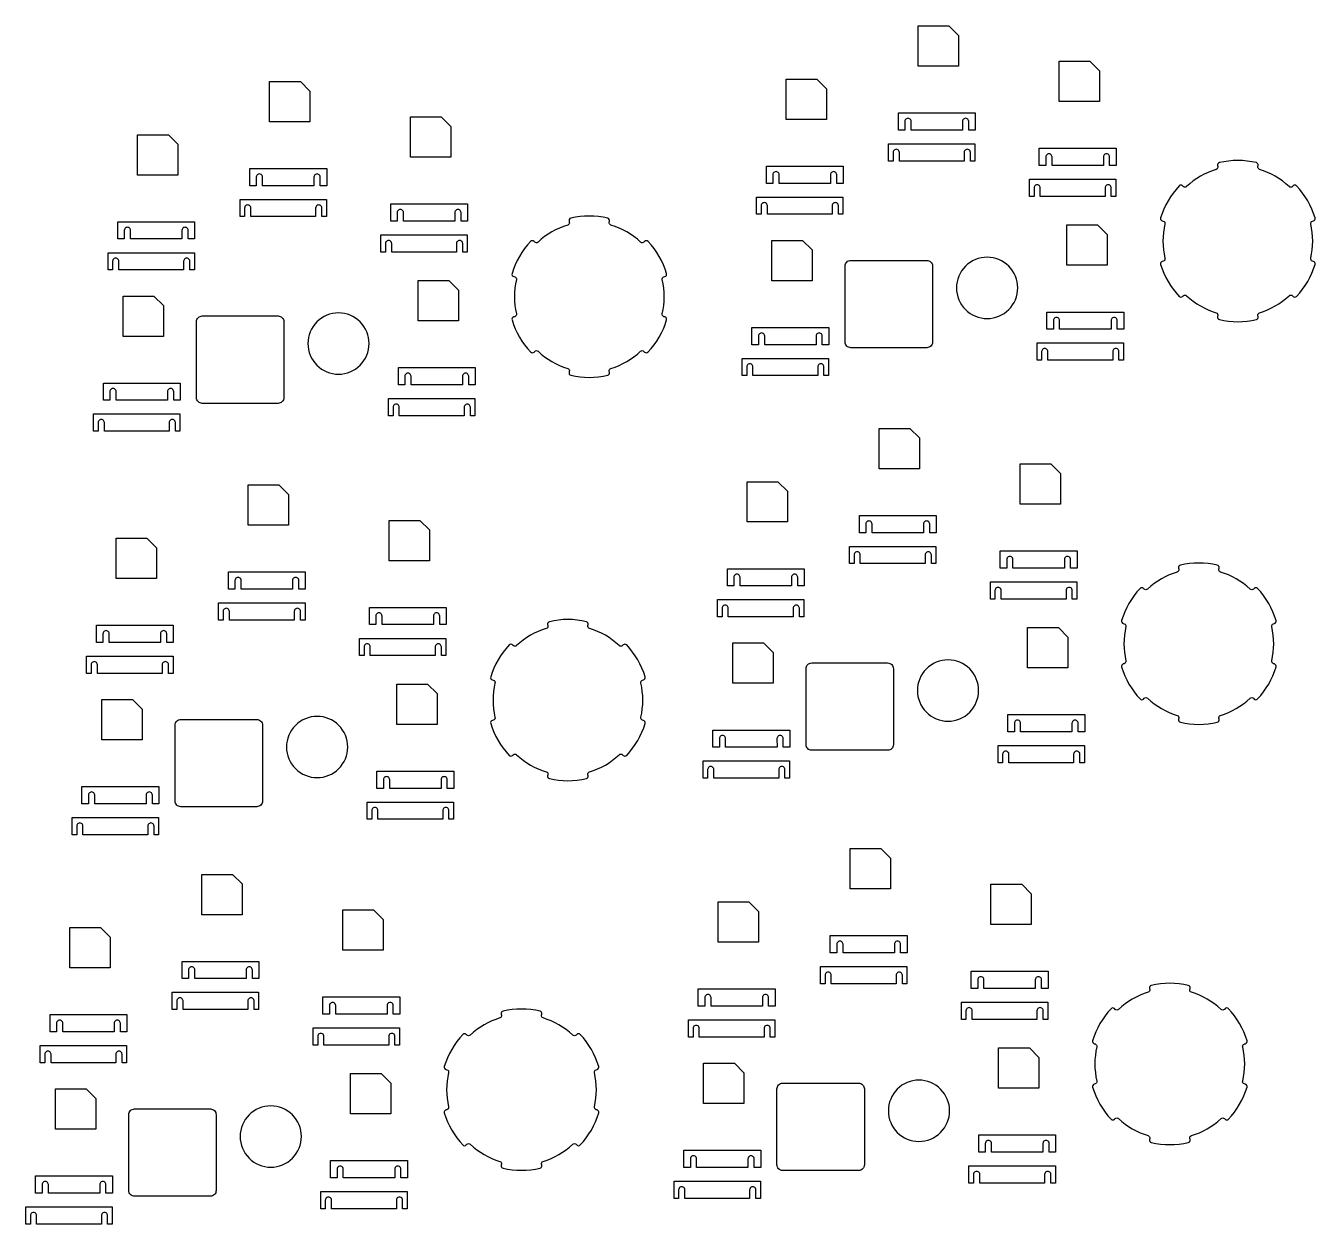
# Model space of a CAD drawing. Header units: metres. Extents: x 0 to 2774, y 0 to 1320.
# Drawn here: x 1431 to 2774, y 71 to 1320 of the extents above; entities that cross this region are included whole.
import ezdxf

# ---------------------------------------------------------------- set-up
doc = ezdxf.new("R2010")
doc.units = ezdxf.units.M

msp = doc.modelspace()

# ---------------------------------------------------------------- linework, layer by layer
at = {"color": 7}
for points in [[(2360.814, 1319.564), (2392.814, 1319.564), (2402.814, 1309.564), (2402.814, 1277.564), (2360.814, 1277.564), (2360.814, 1319.564)], [(2507.541, 1282.552), (2539.541, 1282.552), (2549.541, 1272.552), (2549.541, 1240.552), (2507.541, 1240.552), (2507.541, 1282.552)], [(2223.34, 1264.046), (2255.34, 1264.046), (2265.34, 1254.046), (2265.34, 1222.046), (2223.34, 1222.046), (2223.34, 1264.046)], [(1685.399, 1261.612), (1717.399, 1261.612), (1727.399, 1251.612), (1727.399, 1219.612), (1685.399, 1219.612), (1685.399, 1261.612)], [(1832.126, 1224.6), (1864.126, 1224.6), (1874.126, 1214.6), (1874.126, 1182.6), (1832.126, 1182.6), (1832.126, 1224.6)], [(1547.925, 1206.094), (1579.925, 1206.094), (1589.925, 1196.094), (1589.925, 1164.094), (1547.925, 1164.094), (1547.925, 1206.094)], [(2515.472, 1112.031), (2547.472, 1112.031), (2557.472, 1102.031), (2557.472, 1070.031), (2515.472, 1070.031), (2515.472, 1112.031)], [(2208.302, 1095.993), (2240.302, 1095.993), (2250.302, 1085.993), (2250.302, 1053.993), (2208.302, 1053.993), (2208.302, 1095.993)], [(1840.057, 1054.079), (1872.057, 1054.079), (1882.057, 1044.079), (1882.057, 1012.079), (1840.057, 1012.079), (1840.057, 1054.079)], [(1532.887, 1038.041), (1564.887, 1038.041), (1574.887, 1028.041), (1574.887, 996.041), (1532.887, 996.041), (1532.887, 1038.041)], [(2320.139, 900.163), (2352.139, 900.163), (2362.139, 890.163), (2362.139, 858.163), (2320.139, 858.163), (2320.139, 900.163)], [(2466.866, 863.151), (2498.866, 863.151), (2508.866, 853.151), (2508.866, 821.151), (2466.866, 821.151), (2466.866, 863.151)], [(1663.108, 841.353), (1695.108, 841.353), (1705.108, 831.353), (1705.108, 799.353), (1663.108, 799.353), (1663.108, 841.353)], [(2182.665, 844.645), (2214.665, 844.645), (2224.665, 834.645), (2224.665, 802.645), (2182.665, 802.645), (2182.665, 844.645)], [(1809.835, 804.341), (1841.835, 804.341), (1851.835, 794.341), (1851.835, 762.341), (1809.835, 762.341), (1809.835, 804.341)], [(1525.634, 785.835), (1557.634, 785.835), (1567.634, 775.835), (1567.634, 743.835), (1525.634, 743.835), (1525.634, 785.835)], [(2474.797, 692.63), (2506.797, 692.63), (2516.797, 682.63), (2516.797, 650.63), (2474.797, 650.63), (2474.797, 692.63)], [(2167.627, 676.592), (2199.627, 676.592), (2209.627, 666.592), (2209.627, 634.592), (2167.627, 634.592), (2167.627, 676.592)], [(1817.766, 633.82), (1849.766, 633.82), (1859.766, 623.82), (1859.766, 591.82), (1817.766, 591.82), (1817.766, 633.82)], [(1510.596, 617.782), (1542.596, 617.782), (1552.596, 607.782), (1552.596, 575.782), (1510.596, 575.782), (1510.596, 617.782)], [(2289.893, 462.375), (2321.893, 462.375), (2331.893, 452.375), (2331.893, 420.375), (2289.893, 420.375), (2289.893, 462.375)], [(1614.813, 435.57), (1646.813, 435.57), (1656.813, 425.57), (1656.813, 393.57), (1614.813, 393.57), (1614.813, 435.57)], [(2436.62, 425.363), (2468.62, 425.363), (2478.62, 415.363), (2478.62, 383.363), (2436.62, 383.363), (2436.62, 425.363)], [(2152.419, 406.857), (2184.419, 406.857), (2194.419, 396.857), (2194.419, 364.857), (2152.419, 364.857), (2152.419, 406.857)], [(1761.54, 398.558), (1793.54, 398.558), (1803.54, 388.558), (1803.54, 356.558), (1761.54, 356.558), (1761.54, 398.558)], [(1477.339, 380.052), (1509.339, 380.052), (1519.339, 370.052), (1519.339, 338.052), (1477.339, 338.052), (1477.339, 380.052)], [(2444.551, 254.842), (2476.551, 254.842), (2486.551, 244.842), (2486.551, 212.842), (2444.551, 212.842), (2444.551, 254.842)], [(2137.381, 238.804), (2169.381, 238.804), (2179.381, 228.804), (2179.381, 196.804), (2137.381, 196.804), (2137.381, 238.804)], [(1769.471, 228.037), (1801.471, 228.037), (1811.471, 218.037), (1811.471, 186.037), (1769.471, 186.037), (1769.471, 228.037)], [(1462.301, 211.999), (1494.301, 211.999), (1504.301, 201.999), (1504.301, 169.999), (1462.301, 169.999), (1462.301, 211.999)]]:
    msp.add_lwpolyline(points, close=True, dxfattribs=at)
for points in [[(2346.948, 1219.92), (2346.948, 1210.92), (2340.198, 1210.92), (2340.198, 1228.92), (2420.198, 1228.92), (2420.198, 1210.92), (2413.448, 1210.92), (2413.448, 1219.92, 0.267949), (2411.822834, 1222.734449, 0.267949), (2408.572834, 1222.734449, 0.267949), (2406.947834, 1219.919866), (2406.948, 1210.92), (2353.448, 1210.92), (2353.448, 1219.92, 0.267949), (2351.822834, 1222.734449, 0.267949), (2348.572834, 1222.734449, 0.268021), (2346.948145, 1219.919928)], [(2334.708, 1187.666), (2334.708, 1178.666), (2329.958, 1178.666), (2329.958, 1196.666), (2419.958, 1196.666), (2419.958, 1178.666), (2415.208, 1178.666), (2415.208, 1187.666, 0.267949), (2413.583189, 1190.48097, 0.267949), (2410.333189, 1190.48097, 0.267949), (2408.708189, 1187.666388), (2408.708, 1178.666), (2341.208, 1178.666), (2341.208, 1187.666, 0.267949), (2339.583189, 1190.48097, 0.267949), (2336.333189, 1190.48097, 0.267939), (2334.708145, 1187.665928)], [(2493.675, 1182.908), (2493.675, 1173.908), (2486.925, 1173.908), (2486.925, 1191.908), (2566.925, 1191.908), (2566.925, 1173.908), (2560.175, 1173.908), (2560.175, 1182.908, 0.267949), (2558.549647, 1185.72228, 0.267949), (2555.299647, 1185.72228, 0.267949), (2553.674647, 1182.907697), (2553.675, 1173.908), (2500.175, 1173.908), (2500.175, 1182.908, 0.267949), (2498.549647, 1185.72228, 0.267949), (2495.299647, 1185.72228, 0.268064), (2493.675145, 1182.907928)], [(1671.533, 1161.968), (1671.533, 1152.968), (1664.783, 1152.968), (1664.783, 1170.968), (1744.783, 1170.968), (1744.783, 1152.968), (1738.033, 1152.968), (1738.033, 1161.968, 0.267949), (1736.408087, 1164.782022, 0.267949), (1733.158087, 1164.782022, 0.267949), (1731.533087, 1161.967439), (1731.533, 1152.968), (1678.033, 1152.968), (1678.033, 1161.968, 0.267949), (1676.408087, 1164.782022, 0.267949), (1673.158087, 1164.782022, 0.268021), (1671.533398, 1161.967501)], [(2209.474, 1164.402), (2209.474, 1155.402), (2202.724, 1155.402), (2202.724, 1173.402), (2282.724, 1173.402), (2282.724, 1155.402), (2275.974, 1155.402), (2275.974, 1164.402, 0.267949), (2274.349063, 1167.216195, 0.267949), (2271.099063, 1167.216195, 0.267949), (2269.474063, 1164.401613), (2269.474, 1155.402), (2215.974, 1155.402), (2215.974, 1164.402, 0.267949), (2214.349063, 1167.216195, 0.267949), (2211.099063, 1167.216195, 0.267968), (2209.474145, 1164.401928)], [(2769.651, 1113.085, -0.405145), (2771.437779, 1116.07147), (2772.404, 1116.33, 0.202902), (2773.9411, 1117.528584, 0.202902), (2774.150947, 1119.466044, 0.116077), (2754.909267, 1152.793612, 0.202902), (2753.126454, 1153.580608, 0.202902), (2751.320339, 1152.84867), (2750.613, 1152.141, -0.405145), (2747.133114, 1152.087179, 0.115884), (2716.236224, 1169.925506, -0.405145), (2714.543139, 1172.966109), (2714.802, 1173.932, 0.202902), (2714.532902, 1175.862606, 0.202902), (2712.959936, 1177.013069, 0.116077), (2674.476576, 1177.013069, 0.202902), (2672.90361, 1175.862606, 0.202902), (2672.63443, 1173.932495), (2672.893, 1172.966, -0.405145), (2671.200288, 1169.925506, 0.115884), (2640.303398, 1152.087179, -0.405145), (2636.823616, 1152.141226), (2636.116, 1152.848, 0.202902), (2634.310058, 1153.580608, 0.202902), (2632.527245, 1152.793612, 0.116077), (2613.285564, 1119.466044, 0.202902), (2613.495412, 1117.528584, 0.202902), (2615.032347, 1116.330412), (2615.999, 1116.071, -0.405145), (2617.78543, 1113.084914, 0.115884), (2617.78543, 1077.408259, -0.405145), (2615.998733, 1074.421703), (2615.032, 1074.162, 0.202902), (2613.495412, 1072.964588, 0.202902), (2613.285564, 1071.027129, 0.116077), (2632.527245, 1037.699561, 0.202902), (2634.310058, 1036.912564, 0.202902), (2636.116173, 1037.644503), (2636.823, 1038.352, -0.405145), (2640.303398, 1038.405994, 0.115884), (2671.200288, 1020.567666, -0.405145), (2672.893373, 1017.527063), (2672.634, 1016.56, 0.202902), (2672.90361, 1014.630566, 0.202902), (2674.476576, 1013.480103, 0.116077), (2712.959936, 1013.480103, 0.202902), (2714.532902, 1014.630566, 0.202902), (2714.802082, 1016.560677), (2714.543, 1017.527, -0.405145), (2716.236224, 1020.567666, 0.115884), (2747.133114, 1038.405994, -0.405145), (2750.612895, 1038.351947), (2751.32, 1037.644, 0.202902), (2753.126454, 1036.912564, 0.202902), (2754.909267, 1037.699561, 0.116077), (2774.150947, 1071.027129, 0.202902), (2773.9411, 1072.964588, 0.202902), (2772.404165, 1074.16276), (2771.438, 1074.421, -0.405145), (2769.651082, 1077.408259, 0.115881), (2769.651149, 1113.085328)], [(2481.435, 1150.654), (2481.435, 1141.654), (2476.685, 1141.654), (2476.685, 1159.654), (2566.685, 1159.654), (2566.685, 1141.654), (2561.935, 1141.654), (2561.935, 1150.654, 0.267949), (2560.310002, 1153.468801, 0.267949), (2557.060002, 1153.468801, 0.267949), (2555.435002, 1150.654219), (2555.435, 1141.654), (2487.935, 1141.654), (2487.935, 1150.654, 0.267949), (2486.310002, 1153.468801, 0.267949), (2483.060002, 1153.468801, 0.267982), (2481.435145, 1150.653928)], [(1659.293, 1129.714), (1659.293, 1120.714), (1654.543, 1120.714), (1654.543, 1138.714), (1744.543, 1138.714), (1744.543, 1120.714), (1739.793, 1120.714), (1739.793, 1129.714, 0.267949), (1738.168442, 1132.528543, 0.267949), (1734.918442, 1132.528543, 0.267949), (1733.293442, 1129.713961), (1733.293, 1120.714), (1665.793, 1120.714), (1665.793, 1129.714, 0.267949), (1664.168442, 1132.528543, 0.267949), (1660.918442, 1132.528543, 0.267939), (1659.293398, 1129.713501)], [(1818.26, 1124.956), (1818.26, 1115.956), (1811.51, 1115.956), (1811.51, 1133.956), (1891.51, 1133.956), (1891.51, 1115.956), (1884.76, 1115.956), (1884.76, 1124.956, 0.267949), (1883.1349, 1127.769853, 0.267949), (1879.8849, 1127.769853, 0.267949), (1878.2599, 1124.95527), (1878.26, 1115.956), (1824.76, 1115.956), (1824.76, 1124.956, 0.267949), (1823.1349, 1127.769853, 0.267949), (1819.8849, 1127.769853, 0.268064), (1818.260398, 1124.955501)], [(2197.234, 1132.148), (2197.234, 1123.148), (2192.484, 1123.148), (2192.484, 1141.148), (2282.484, 1141.148), (2282.484, 1123.148), (2277.734, 1123.148), (2277.734, 1132.148, 0.267949), (2276.109418, 1134.962717, 0.267949), (2272.859418, 1134.962717, 0.267949), (2271.234418, 1132.148134), (2271.234, 1123.148), (2203.734, 1123.148), (2203.734, 1132.148, 0.267949), (2202.109418, 1134.962717, 0.267949), (2198.859418, 1134.962717, 0.267886), (2197.234145, 1132.147928)], [(1534.059, 1106.45), (1534.059, 1097.45), (1527.309, 1097.45), (1527.309, 1115.45), (1607.309, 1115.45), (1607.309, 1097.45), (1600.559, 1097.45), (1600.559, 1106.45, 0.267949), (1598.934316, 1109.263768, 0.267949), (1595.684316, 1109.263768, 0.267949), (1594.059316, 1106.449186), (1594.059, 1097.45), (1540.559, 1097.45), (1540.559, 1106.45, 0.267949), (1538.934316, 1109.263768, 0.267949), (1535.684316, 1109.263768, 0.267968), (1534.059398, 1106.449501)], [(2094.236, 1055.133, -0.405145), (2096.023032, 1058.119043), (2096.989, 1058.378, 0.202902), (2098.526353, 1059.576157, 0.202902), (2098.7362, 1061.513617, 0.116077), (2079.49452, 1094.841185, 0.202902), (2077.711707, 1095.628181, 0.202902), (2075.905592, 1094.896243), (2075.198, 1094.189, -0.405145), (2071.718367, 1094.134752, 0.115884), (2040.821477, 1111.973079, -0.405145), (2039.128392, 1115.013682), (2039.387, 1115.98, 0.202902), (2039.118155, 1117.910179, 0.202902), (2037.545189, 1119.060642, 0.116077), (1999.061829, 1119.060642, 0.202902), (1997.488863, 1117.910179, 0.202902), (1997.219683, 1115.980068), (1997.478, 1115.014, -0.405145), (1995.785541, 1111.973079, 0.115884), (1964.888651, 1094.134752, -0.405145), (1961.408869, 1094.188799), (1960.701, 1094.896, 0.202902), (1958.895311, 1095.628181, 0.202902), (1957.112498, 1094.841185, 0.116077), (1937.870817, 1061.513617, 0.202902), (1938.080665, 1059.576157, 0.202902), (1939.6176, 1058.377985), (1940.584, 1058.119, -0.405145), (1942.370683, 1055.132487, 0.115884), (1942.370683, 1019.455832, -0.405145), (1940.583986, 1016.469276), (1939.617, 1016.21, 0.202902), (1938.080665, 1015.012161, 0.202902), (1937.870817, 1013.074702, 0.116077), (1957.112498, 979.747134, 0.202902), (1958.895311, 978.960137, 0.202902), (1960.701426, 979.692076), (1961.408, 980.4, -0.405145), (1964.888651, 980.453567, 0.115884), (1995.785541, 962.615239, -0.405145), (1997.478626, 959.574636), (1997.219, 958.608, 0.202902), (1997.488863, 956.678139, 0.202902), (1999.061829, 955.527676, 0.116077), (2037.545189, 955.527676, 0.202902), (2039.118155, 956.678139, 0.202902), (2039.387335, 958.60825), (2039.128, 959.575, -0.405145), (2040.821477, 962.615239, 0.115884), (2071.718367, 980.453567, -0.405145), (2075.198148, 980.39952), (2075.905, 979.692, 0.202902), (2077.711707, 978.960137, 0.202902), (2079.49452, 979.747134, 0.116077), (2098.7362, 1013.074702, 0.202902), (2098.526353, 1015.012161, 0.202902), (2096.989418, 1016.210333), (2096.023, 1016.469, -0.405145), (2094.236335, 1019.455832, 0.115881), (2094.236402, 1055.132901)], [(1806.02, 1092.702), (1806.02, 1083.702), (1801.27, 1083.702), (1801.27, 1101.702), (1891.27, 1101.702), (1891.27, 1083.702), (1886.52, 1083.702), (1886.52, 1092.702, 0.267949), (1884.895255, 1095.516374, 0.267949), (1881.645255, 1095.516374, 0.267949), (1880.020255, 1092.701792), (1880.02, 1083.702), (1812.52, 1083.702), (1812.52, 1092.702, 0.267949), (1810.895255, 1095.516374, 0.267949), (1807.645255, 1095.516374, 0.267982), (1806.020398, 1092.701501)], [(1521.819, 1074.196), (1521.819, 1065.196), (1517.069, 1065.196), (1517.069, 1083.196), (1607.069, 1083.196), (1607.069, 1065.196), (1602.319, 1065.196), (1602.319, 1074.196, 0.267949), (1600.694671, 1077.01029, 0.267949), (1597.444671, 1077.01029, 0.267949), (1595.819671, 1074.195707), (1595.819, 1065.196), (1528.319, 1065.196), (1528.319, 1074.196, 0.267949), (1526.694671, 1077.01029, 0.267949), (1523.444671, 1077.01029, 0.267886), (1521.819398, 1074.195501)], [(2290.644, 1075.187), (2369.644, 1075.187, -0.198912), (2373.886758, 1073.430022, -0.198912), (2375.644117, 1069.187381), (2375.644, 990.187, -0.198913), (2373.886653, 985.944633, -0.198913), (2369.644117, 984.187381), (2290.644, 984.187, -0.198913), (2286.401369, 985.944633, -0.198913), (2284.644117, 990.187381), (2284.644, 1069.187, -0.198912), (2286.401476, 1073.430022, -0.198954), (2290.64401, 1075.187123)], [(2464.431, 1046.447, 0.198913), (2455.088081, 1069.003667, 0.198913), (2432.531368, 1078.347105, 0.198913), (2409.974655, 1069.003818, 0.198913), (2400.631368, 1046.447105, 0.198913), (2409.974655, 1023.890392, 0.198913), (2432.531368, 1014.547105, 0.198913), (2455.088081, 1023.890392, 0.198916), (2464.431261, 1046.446847)], [(2501.606, 1012.387), (2501.606, 1003.387), (2494.856, 1003.387), (2494.856, 1021.387), (2574.856, 1021.387), (2574.856, 1003.387), (2568.106, 1003.387), (2568.106, 1012.387, 0.267949), (2566.480826, 1015.20193, 0.267949), (2563.230826, 1015.20193, 0.267949), (2561.605826, 1012.387347), (2561.606, 1003.387), (2508.106, 1003.387), (2508.106, 1012.387, 0.267949), (2506.480826, 1015.20193, 0.267949), (2503.230826, 1015.20193, 0.268023), (2501.606145, 1012.386928)], [(1615.229, 1017.235), (1694.229, 1017.235, -0.198912), (1698.472011, 1015.477596, -0.198912), (1700.22937, 1011.234955), (1700.229, 932.235, -0.198913), (1698.471905, 927.992206, -0.198913), (1694.22937, 926.234955), (1615.229, 926.235, -0.198913), (1610.986621, 927.992206, -0.198913), (1609.22937, 932.234955), (1609.229, 1011.235, -0.198912), (1610.986729, 1015.477596, -0.198954), (1615.229263, 1017.234697)], [(1789.017, 988.494, 0.198913), (1779.673334, 1011.05124, 0.198913), (1757.116621, 1020.394678, 0.198913), (1734.559907, 1011.051392, 0.198913), (1725.216621, 988.494678, 0.198913), (1734.559907, 965.937965, 0.198913), (1757.116621, 956.594678, 0.198913), (1779.673334, 965.937965, 0.198916), (1789.016514, 988.49442)], [(2194.436, 996.349), (2194.436, 987.349), (2187.686, 987.349), (2187.686, 1005.349), (2267.686, 1005.349), (2267.686, 987.349), (2260.936, 987.349), (2260.936, 996.349, 0.267949), (2259.31079, 999.163989, 0.267949), (2256.06079, 999.163989, 0.267949), (2254.43579, 996.349407), (2254.436, 987.349), (2200.936, 987.349), (2200.936, 996.349, 0.267949), (2199.31079, 999.163989, 0.267949), (2196.06079, 999.163989, 0.268031), (2194.436145, 996.348928)], [(2489.366, 980.134), (2489.366, 971.134), (2484.616, 971.134), (2484.616, 989.134), (2574.616, 989.134), (2574.616, 971.134), (2569.866, 971.134), (2569.866, 980.134, 0.267949), (2568.241181, 982.948451, 0.267949), (2564.991181, 982.948451, 0.267949), (2563.366181, 980.133868), (2563.366, 971.134), (2495.866, 971.134), (2495.866, 980.134, 0.267949), (2494.241181, 982.948451, 0.267949), (2490.991181, 982.948451, 0.267941), (2489.366145, 980.133928)], [(2182.196, 964.096), (2182.196, 955.096), (2177.446, 955.096), (2177.446, 973.096), (2267.446, 973.096), (2267.446, 955.096), (2262.696, 955.096), (2262.696, 964.096, 0.267949), (2261.071145, 966.910511, 0.267949), (2257.821145, 966.910511, 0.267949), (2256.196145, 964.095928), (2256.196, 955.096), (2188.696, 955.096), (2188.696, 964.096, 0.267949), (2187.071145, 966.910511, 0.267949), (2183.821145, 966.910511, 0.267949), (2182.196145, 964.095928)], [(1826.191, 954.435), (1826.191, 945.435), (1819.441, 945.435), (1819.441, 963.435), (1899.441, 963.435), (1899.441, 945.435), (1892.691, 945.435), (1892.691, 954.435, 0.267949), (1891.066079, 957.249503, 0.267949), (1887.816079, 957.249503, 0.267949), (1886.191079, 954.43492), (1886.191, 945.435), (1832.691, 945.435), (1832.691, 954.435, 0.267949), (1831.066079, 957.249503, 0.267949), (1827.816079, 957.249503, 0.268023), (1826.191398, 954.434501)], [(1519.021, 938.397), (1519.021, 929.397), (1512.271, 929.397), (1512.271, 947.397), (1592.271, 947.397), (1592.271, 929.397), (1585.521, 929.397), (1585.521, 938.397, 0.267949), (1583.896043, 941.211562, 0.267949), (1580.646043, 941.211562, 0.267949), (1579.021043, 938.39698), (1579.021, 929.397), (1525.521, 929.397), (1525.521, 938.397, 0.267949), (1523.896043, 941.211562, 0.267949), (1520.646043, 941.211562, 0.268031), (1519.021398, 938.396501)], [(1813.951, 922.182), (1813.951, 913.182), (1809.201, 913.182), (1809.201, 931.182), (1899.201, 931.182), (1899.201, 913.182), (1894.451, 913.182), (1894.451, 922.182, 0.267949), (1892.826434, 924.996024, 0.267949), (1889.576434, 924.996024, 0.267949), (1887.951434, 922.181441), (1887.951, 913.182), (1820.451, 913.182), (1820.451, 922.182, 0.267949), (1818.826434, 924.996024, 0.267949), (1815.576434, 924.996024, 0.267941), (1813.951398, 922.181501)], [(1506.781, 906.144), (1506.781, 897.144), (1502.031, 897.144), (1502.031, 915.144), (1592.031, 915.144), (1592.031, 897.144), (1587.281, 897.144), (1587.281, 906.144, 0.267949), (1585.656398, 908.958084, 0.267949), (1582.406398, 908.958084, 0.267949), (1580.781398, 906.143501), (1580.781, 897.144), (1513.281, 897.144), (1513.281, 906.144, 0.267949), (1511.656398, 908.958084, 0.267949), (1508.406398, 908.958084, 0.267949), (1506.781398, 906.143501)], [(2306.273, 800.519), (2306.273, 791.519), (2299.523, 791.519), (2299.523, 809.519), (2379.523, 809.519), (2379.523, 791.519), (2372.773, 791.519), (2372.773, 800.519, 0.267949), (2371.147407, 803.333242, 0.267949), (2367.897407, 803.333242, 0.267949), (2366.272407, 800.518659), (2366.273, 791.519), (2312.773, 791.519), (2312.773, 800.519, 0.267949), (2311.147407, 803.333242, 0.267949), (2307.897407, 803.333242, 0.268021), (2306.272718, 800.518721)], [(2294.033, 768.265), (2294.033, 759.265), (2289.283, 759.265), (2289.283, 777.265), (2379.283, 777.265), (2379.283, 759.265), (2374.533, 759.265), (2374.533, 768.265, 0.267949), (2372.907762, 771.079763, 0.267949), (2369.657762, 771.079763, 0.267949), (2368.032762, 768.265181), (2368.033, 759.265), (2300.533, 759.265), (2300.533, 768.265, 0.267949), (2298.907762, 771.079763, 0.267949), (2295.657762, 771.079763, 0.267939), (2294.032718, 768.264721)], [(2453, 763.507), (2453, 754.507), (2446.25, 754.507), (2446.25, 772.507), (2526.25, 772.507), (2526.25, 754.507), (2519.5, 754.507), (2519.5, 763.507, 0.267949), (2517.87422, 766.321073, 0.267949), (2514.62422, 766.321073, 0.267949), (2512.99922, 763.50649), (2513, 754.507), (2459.5, 754.507), (2459.5, 763.507, 0.267949), (2457.87422, 766.321073, 0.267949), (2454.62422, 766.321073, 0.268064), (2452.999718, 763.506721)], [(2168.799, 745.001), (2168.799, 736.001), (2162.049, 736.001), (2162.049, 754.001), (2242.049, 754.001), (2242.049, 736.001), (2235.299, 736.001), (2235.299, 745.001, 0.267949), (2233.673636, 747.814988, 0.267949), (2230.423636, 747.814988, 0.267949), (2228.798636, 745.000406), (2228.799, 736.001), (2175.299, 736.001), (2175.299, 745.001, 0.267949), (2173.673636, 747.814988, 0.267949), (2170.423636, 747.814988, 0.267968), (2168.798718, 745.000721)], [(2728.976, 693.684, -0.405145), (2730.762352, 696.670263), (2731.729, 696.929, 0.202902), (2733.265673, 698.127377, 0.202902), (2733.47552, 700.064837, 0.116077), (2714.23384, 733.392405, 0.202902), (2712.451027, 734.179401, 0.202902), (2710.644912, 733.447463), (2709.938, 732.74, -0.405145), (2706.457687, 732.685972, 0.115884), (2675.560797, 750.524299, -0.405145), (2673.867712, 753.564902), (2674.127, 754.531, 0.202902), (2673.857475, 756.461399, 0.202902), (2672.284509, 757.611862, 0.116077), (2633.801149, 757.611862, 0.202902), (2632.228183, 756.461399, 0.202902), (2631.959003, 754.531288), (2632.218, 753.565, -0.405145), (2630.524861, 750.524299, 0.115884), (2599.627971, 732.685972, -0.405145), (2596.148189, 732.740019), (2595.441, 733.447, 0.202902), (2593.634631, 734.179401, 0.202902), (2591.851818, 733.392405, 0.116077), (2572.610137, 700.064837, 0.202902), (2572.819985, 698.127377, 0.202902), (2574.35692, 696.929205), (2575.324, 696.67, -0.405145), (2577.110003, 693.683707, 0.115884), (2577.110003, 658.007052, -0.405145), (2575.323306, 655.020496), (2574.357, 654.761, 0.202902), (2572.819985, 653.563381, 0.202902), (2572.610137, 651.625922, 0.116077), (2591.851818, 618.298354, 0.202902), (2593.634631, 617.511357, 0.202902), (2595.440746, 618.243296), (2596.148, 618.951, -0.405145), (2599.627971, 619.004787, 0.115884), (2630.524861, 601.166459, -0.405145), (2632.217946, 598.125856), (2631.959, 597.159, 0.202902), (2632.228183, 595.229359, 0.202902), (2633.801149, 594.078896, 0.116077), (2672.284509, 594.078896, 0.202902), (2673.857475, 595.229359, 0.202902), (2674.126655, 597.15947), (2673.868, 598.126, -0.405145), (2675.560797, 601.166459, 0.115884), (2706.457687, 619.004787, -0.405145), (2709.937468, 618.95074), (2710.645, 618.243, 0.202902), (2712.451027, 617.511357, 0.202902), (2714.23384, 618.298354, 0.116077), (2733.47552, 651.625922, 0.202902), (2733.265673, 653.563381, 0.202902), (2731.728738, 654.761553), (2730.763, 655.02, -0.405145), (2728.975655, 658.007052, 0.115881), (2728.975722, 693.684121)], [(1649.242, 741.709), (1649.242, 732.709), (1642.492, 732.709), (1642.492, 750.709), (1722.492, 750.709), (1722.492, 732.709), (1715.742, 732.709), (1715.742, 741.709, 0.267949), (1714.116666, 744.524006, 0.267949), (1710.866666, 744.524006, 0.267949), (1709.241666, 741.709423), (1709.242, 732.709), (1655.742, 732.709), (1655.742, 741.709, 0.267949), (1654.116666, 744.524006, 0.267949), (1650.866666, 744.524006, 0.268021), (1649.241977, 741.709485)], [(2440.76, 731.253), (2440.76, 722.253), (2436.01, 722.253), (2436.01, 740.253), (2526.01, 740.253), (2526.01, 722.253), (2521.26, 722.253), (2521.26, 731.253, 0.267949), (2519.634575, 734.067594, 0.267949), (2516.384575, 734.067594, 0.267949), (2514.759575, 731.253012), (2514.76, 722.253), (2447.26, 722.253), (2447.26, 731.253, 0.267949), (2445.634575, 734.067594, 0.267949), (2442.384575, 734.067594, 0.267982), (2440.759718, 731.252721)], [(1637.002, 709.455), (1637.002, 700.455), (1632.252, 700.455), (1632.252, 718.455), (1722.252, 718.455), (1722.252, 700.455), (1717.502, 700.455), (1717.502, 709.455, 0.267949), (1715.877021, 712.270527, 0.267949), (1712.627021, 712.270527, 0.267949), (1711.002021, 709.455945), (1711.002, 700.455), (1643.502, 700.455), (1643.502, 709.455, 0.267949), (1641.877021, 712.270527, 0.267949), (1638.627021, 712.270527, 0.267939), (1637.001977, 709.455485)], [(1795.969, 704.697), (1795.969, 695.697), (1789.219, 695.697), (1789.219, 713.697), (1869.219, 713.697), (1869.219, 695.697), (1862.469, 695.697), (1862.469, 704.697, 0.267949), (1860.843479, 707.511837, 0.267949), (1857.593479, 707.511837, 0.267949), (1855.968479, 704.697254), (1855.969, 695.697), (1802.469, 695.697), (1802.469, 704.697, 0.267949), (1800.843479, 707.511837, 0.267949), (1797.593479, 707.511837, 0.268064), (1795.968977, 704.697485)], [(2156.559, 712.747), (2156.559, 703.747), (2151.809, 703.747), (2151.809, 721.747), (2241.809, 721.747), (2241.809, 703.747), (2237.059, 703.747), (2237.059, 712.747, 0.267949), (2235.433991, 715.56151, 0.267949), (2232.183991, 715.56151, 0.267949), (2230.558991, 712.746927), (2230.559, 703.747), (2163.059, 703.747), (2163.059, 712.747, 0.267949), (2161.433991, 715.56151, 0.267949), (2158.183991, 715.56151, 0.267886), (2156.558718, 712.746721)], [(2071.945, 634.875, -0.405145), (2073.731611, 637.861026), (2074.698, 638.12, 0.202902), (2076.234932, 639.31814, 0.202902), (2076.444779, 641.2556, 0.116077), (2057.203099, 674.583168, 0.202902), (2055.420286, 675.370164, 0.202902), (2053.614171, 674.638226), (2052.907, 673.931, -0.405145), (2049.426946, 673.876735, 0.115884), (2018.530056, 691.715062, -0.405145), (2016.836971, 694.755665), (2017.096, 695.722, 0.202902), (2016.826734, 697.652162, 0.202902), (2015.253768, 698.802625, 0.116077), (1976.770408, 698.802625, 0.202902), (1975.197442, 697.652162, 0.202902), (1974.928262, 695.722051), (1975.187, 694.756, -0.405145), (1973.49412, 691.715062, 0.115884), (1942.59723, 673.876735, -0.405145), (1939.117448, 673.930782), (1938.41, 674.638, 0.202902), (1936.60389, 675.370164, 0.202902), (1934.821077, 674.583168, 0.116077), (1915.579396, 641.2556, 0.202902), (1915.789244, 639.31814, 0.202902), (1917.326179, 638.119968), (1918.293, 637.861, -0.405145), (1920.079262, 634.87447, 0.115884), (1920.079262, 599.197815, -0.405145), (1918.292565, 596.211259), (1917.326, 595.952, 0.202902), (1915.789244, 594.754144, 0.202902), (1915.579396, 592.816685, 0.116077), (1934.821077, 559.489117, 0.202902), (1936.60389, 558.70212, 0.202902), (1938.410005, 559.434059), (1939.117, 560.142, -0.405145), (1942.59723, 560.19555, 0.115884), (1973.49412, 542.357222, -0.405145), (1975.187205, 539.316619), (1974.928, 538.35, 0.202902), (1975.197442, 536.420122, 0.202902), (1976.770408, 535.269659, 0.116077), (2015.253768, 535.269659, 0.202902), (2016.826734, 536.420122, 0.202902), (2017.095914, 538.350233), (2016.837, 539.317, -0.405145), (2018.530056, 542.357222, 0.115884), (2049.426946, 560.19555, -0.405145), (2052.906727, 560.141503), (2053.614, 559.434, 0.202902), (2055.420286, 558.70212, 0.202902), (2057.203099, 559.489117, 0.116077), (2076.444779, 592.816685, 0.202902), (2076.234932, 594.754144, 0.202902), (2074.697997, 595.952316), (2073.732, 596.211, -0.405145), (2071.944914, 599.197815, 0.115881), (2071.944981, 634.874884)], [(1511.768, 686.191), (1511.768, 677.191), (1505.018, 677.191), (1505.018, 695.191), (1585.018, 695.191), (1585.018, 677.191), (1578.268, 677.191), (1578.268, 686.191, 0.267949), (1576.642895, 689.005752, 0.267949), (1573.392895, 689.005752, 0.267949), (1571.767895, 686.19117), (1571.768, 677.191), (1518.268, 677.191), (1518.268, 686.191, 0.267949), (1516.642895, 689.005752, 0.267949), (1513.392895, 689.005752, 0.267968), (1511.767977, 686.191485)], [(1783.729, 672.443), (1783.729, 663.443), (1778.979, 663.443), (1778.979, 681.443), (1868.979, 681.443), (1868.979, 663.443), (1864.229, 663.443), (1864.229, 672.443, 0.267949), (1862.603834, 675.258358, 0.267949), (1859.353834, 675.258358, 0.267949), (1857.728834, 672.443776), (1857.729, 663.443), (1790.229, 663.443), (1790.229, 672.443, 0.267949), (1788.603834, 675.258358, 0.267949), (1785.353834, 675.258358, 0.267982), (1783.728977, 672.443485)], [(1499.528, 653.937), (1499.528, 644.937), (1494.778, 644.937), (1494.778, 662.937), (1584.778, 662.937), (1584.778, 644.937), (1580.028, 644.937), (1580.028, 653.937, 0.267949), (1578.40325, 656.752274, 0.267949), (1575.15325, 656.752274, 0.267949), (1573.52825, 653.937691), (1573.528, 644.937), (1506.028, 644.937), (1506.028, 653.937, 0.267949), (1504.40325, 656.752274, 0.267949), (1501.15325, 656.752274, 0.267886), (1499.527977, 653.937485)], [(2423.756, 627.046, 0.198913), (2414.412654, 649.602461, 0.198913), (2391.855941, 658.945899, 0.198913), (2369.299228, 649.602612, 0.198913), (2359.955941, 627.045899, 0.198913), (2369.299228, 604.489185, 0.198913), (2391.855941, 595.145899, 0.198913), (2414.412654, 604.489185, 0.198916), (2423.755834, 627.045641)], [(2249.969, 655.786), (2328.969, 655.786, -0.198912), (2333.211332, 654.028816, -0.198912), (2334.968691, 649.786175), (2334.969, 570.786, -0.198913), (2333.211226, 566.543426, -0.198913), (2328.968691, 564.786175), (2249.969, 564.786, -0.198913), (2245.725942, 566.543426, -0.198913), (2243.968691, 570.786175), (2243.969, 649.786, -0.198912), (2245.72605, 654.028816, -0.198954), (2249.968584, 655.785917)], [(1592.938, 596.977), (1671.938, 596.977, -0.198912), (1676.18059, 595.219579, -0.198912), (1677.937949, 590.976938), (1677.938, 511.977, -0.198913), (1676.180484, 507.734189, -0.198913), (1671.937949, 505.976938), (1592.938, 505.977, -0.198913), (1588.6952, 507.734189, -0.198913), (1586.937949, 511.976938), (1586.938, 590.977, -0.198912), (1588.695308, 595.219579, -0.198954), (1592.937842, 596.97668)], [(1766.725, 568.236, 0.198913), (1757.381913, 590.793224, 0.198913), (1734.8252, 600.136662, 0.198913), (1712.268486, 590.793375, 0.198913), (1702.9252, 568.236662, 0.198913), (1712.268486, 545.679949, 0.198913), (1734.8252, 536.336662, 0.198913), (1757.381913, 545.679949, 0.198916), (1766.725093, 568.236404)], [(2460.931, 592.986), (2460.931, 583.986), (2454.181, 583.986), (2454.181, 601.986), (2534.181, 601.986), (2534.181, 583.986), (2527.431, 583.986), (2527.431, 592.986, 0.267949), (2525.805399, 595.800723, 0.267949), (2522.555399, 595.800723, 0.267949), (2520.930399, 592.98614), (2520.931, 583.986), (2467.431, 583.986), (2467.431, 592.986, 0.267949), (2465.805399, 595.800723, 0.267949), (2462.555399, 595.800723, 0.268023), (2460.930718, 592.985721)], [(2153.761, 576.948), (2153.761, 567.948), (2147.011, 567.948), (2147.011, 585.948), (2227.011, 585.948), (2227.011, 567.948), (2220.261, 567.948), (2220.261, 576.948, 0.267949), (2218.635363, 579.762782, 0.267949), (2215.385363, 579.762782, 0.267949), (2213.760363, 576.9482), (2213.761, 567.948), (2160.261, 567.948), (2160.261, 576.948, 0.267949), (2158.635363, 579.762782, 0.267949), (2155.385363, 579.762782, 0.268031), (2153.760718, 576.947721)], [(2448.691, 560.733), (2448.691, 551.733), (2443.941, 551.733), (2443.941, 569.733), (2533.941, 569.733), (2533.941, 551.733), (2529.191, 551.733), (2529.191, 560.733, 0.267949), (2527.565754, 563.547244, 0.267949), (2524.315754, 563.547244, 0.267949), (2522.690754, 560.732661), (2522.691, 551.733), (2455.191, 551.733), (2455.191, 560.733, 0.267949), (2453.565754, 563.547244, 0.267949), (2450.315754, 563.547244, 0.267941), (2448.690718, 560.732721)], [(2141.521, 544.695), (2141.521, 535.695), (2136.771, 535.695), (2136.771, 553.695), (2226.771, 553.695), (2226.771, 535.695), (2222.021, 535.695), (2222.021, 544.695, 0.267949), (2220.395718, 547.509304, 0.267949), (2217.145718, 547.509304, 0.267949), (2215.520718, 544.694721), (2215.521, 535.695), (2148.021, 535.695), (2148.021, 544.695, 0.267949), (2146.395718, 547.509304, 0.267949), (2143.145718, 547.509304, 0.267949), (2141.520718, 544.694721)], [(1803.9, 534.176), (1803.9, 525.176), (1797.15, 525.176), (1797.15, 543.176), (1877.15, 543.176), (1877.15, 525.176), (1870.4, 525.176), (1870.4, 534.176, 0.267949), (1868.774658, 536.991487, 0.267949), (1865.524658, 536.991487, 0.267949), (1863.899658, 534.176904), (1863.9, 525.176), (1810.4, 525.176), (1810.4, 534.176, 0.267949), (1808.774658, 536.991487, 0.267949), (1805.524658, 536.991487, 0.268023), (1803.899977, 534.176485)], [(1496.73, 518.138), (1496.73, 509.138), (1489.98, 509.138), (1489.98, 527.138), (1569.98, 527.138), (1569.98, 509.138), (1563.23, 509.138), (1563.23, 518.138, 0.267949), (1561.604622, 520.953546, 0.267949), (1558.354622, 520.953546, 0.267949), (1556.729622, 518.138964), (1556.73, 509.138), (1503.23, 509.138), (1503.23, 518.138, 0.267949), (1501.604622, 520.953546, 0.267949), (1498.354622, 520.953546, 0.268031), (1496.729977, 518.138485)], [(1791.66, 501.923), (1791.66, 492.923), (1786.91, 492.923), (1786.91, 510.923), (1876.91, 510.923), (1876.91, 492.923), (1872.16, 492.923), (1872.16, 501.923, 0.267949), (1870.535013, 504.738008, 0.267949), (1867.285013, 504.738008, 0.267949), (1865.660013, 501.923425), (1865.66, 492.923), (1798.16, 492.923), (1798.16, 501.923, 0.267949), (1796.535013, 504.738008, 0.267949), (1793.285013, 504.738008, 0.267941), (1791.659977, 501.923485)], [(1484.49, 485.885), (1484.49, 476.885), (1479.74, 476.885), (1479.74, 494.885), (1569.74, 494.885), (1569.74, 476.885), (1564.99, 476.885), (1564.99, 485.885, 0.267949), (1563.364977, 488.700068, 0.267949), (1560.114977, 488.700068, 0.267949), (1558.489977, 485.885485), (1558.49, 476.885), (1490.99, 476.885), (1490.99, 485.885, 0.267949), (1489.364977, 488.700068, 0.267949), (1486.114977, 488.700068, 0.267949), (1484.489977, 485.885485)], [(2276.027, 362.731), (2276.027, 353.731), (2269.277, 353.731), (2269.277, 371.731), (2349.277, 371.731), (2349.277, 353.731), (2342.527, 353.731), (2342.527, 362.731, 0.267949), (2340.902095, 365.545975, 0.267949), (2337.652095, 365.545975, 0.267949), (2336.027095, 362.731392), (2336.027, 353.731), (2282.527, 353.731), (2282.527, 362.731, 0.267949), (2280.902095, 365.545975, 0.267949), (2277.652095, 365.545975, 0.268021), (2276.027406, 362.731454)], [(1600.947, 335.926), (1600.947, 326.926), (1594.197, 326.926), (1594.197, 344.926), (1674.197, 344.926), (1674.197, 326.926), (1667.447, 326.926), (1667.447, 335.926, 0.267949), (1665.821813, 338.74019, 0.267949), (1662.571813, 338.74019, 0.267949), (1660.946813, 335.925607), (1660.947, 326.926), (1607.447, 326.926), (1607.447, 335.926, 0.267949), (1605.821813, 338.74019, 0.267949), (1602.571813, 338.74019, 0.268021), (1600.947124, 335.925669)], [(2263.787, 330.477), (2263.787, 321.477), (2259.037, 321.477), (2259.037, 339.477), (2349.037, 339.477), (2349.037, 321.477), (2344.287, 321.477), (2344.287, 330.477, 0.267949), (2342.66245, 333.292496, 0.267949), (2339.41245, 333.292496, 0.267949), (2337.78745, 330.477914), (2337.787, 321.477), (2270.287, 321.477), (2270.287, 330.477, 0.267949), (2268.66245, 333.292496, 0.267949), (2265.41245, 333.292496, 0.267939), (2263.787406, 330.477454)], [(2422.754, 325.719), (2422.754, 316.719), (2416.004, 316.719), (2416.004, 334.719), (2496.004, 334.719), (2496.004, 316.719), (2489.254, 316.719), (2489.254, 325.719, 0.267949), (2487.628908, 328.533806, 0.267949), (2484.378908, 328.533806, 0.267949), (2482.753908, 325.719223), (2482.754, 316.719), (2429.254, 316.719), (2429.254, 325.719, 0.267949), (2427.628908, 328.533806, 0.267949), (2424.378908, 328.533806, 0.268064), (2422.754406, 325.719454)], [(1588.707, 303.672), (1588.707, 294.672), (1583.957, 294.672), (1583.957, 312.672), (1673.957, 312.672), (1673.957, 294.672), (1669.207, 294.672), (1669.207, 303.672, 0.267949), (1667.582168, 306.486711, 0.267949), (1664.332168, 306.486711, 0.267949), (1662.707168, 303.672129), (1662.707, 294.672), (1595.207, 294.672), (1595.207, 303.672, 0.267949), (1593.582168, 306.486711, 0.267949), (1590.332168, 306.486711, 0.267939), (1588.707124, 303.671669)], [(2138.553, 307.213), (2138.553, 298.213), (2131.803, 298.213), (2131.803, 316.213), (2211.803, 316.213), (2211.803, 298.213), (2205.053, 298.213), (2205.053, 307.213, 0.267949), (2203.428324, 310.027721, 0.267949), (2200.178324, 310.027721, 0.267949), (2198.553324, 307.213139), (2198.553, 298.213), (2145.053, 298.213), (2145.053, 307.213, 0.267949), (2143.428324, 310.027721, 0.267949), (2140.178324, 310.027721, 0.267968), (2138.553406, 307.213454)], [(2698.73, 255.897, -0.405145), (2700.51704, 258.882996), (2701.483, 259.142, 0.202902), (2703.020361, 260.34011, 0.202902), (2703.230208, 262.27757, 0.116077), (2683.988528, 295.605138, 0.202902), (2682.205715, 296.392134, 0.202902), (2680.3996, 295.660196), (2679.692, 294.953, -0.405145), (2676.212375, 294.898705, 0.115884), (2645.315485, 312.737032, -0.405145), (2643.6224, 315.777635), (2643.881, 316.744, 0.202902), (2643.612163, 318.674132, 0.202902), (2642.039197, 319.824595, 0.116077), (2603.555837, 319.824595, 0.202902), (2601.982871, 318.674132, 0.202902), (2601.713691, 316.744021), (2601.972, 315.778, -0.405145), (2600.279549, 312.737032, 0.115884), (2569.382659, 294.898705, -0.405145), (2565.902877, 294.952752), (2565.195, 295.66, 0.202902), (2563.389319, 296.392134, 0.202902), (2561.606506, 295.605138, 0.116077), (2542.364825, 262.27757, 0.202902), (2542.574673, 260.34011, 0.202902), (2544.111608, 259.141938), (2545.078, 258.883, -0.405145), (2546.864691, 255.89644, 0.115884), (2546.864691, 220.219785, -0.405145), (2545.077994, 217.233229), (2544.111, 216.974, 0.202902), (2542.574673, 215.776114, 0.202902), (2542.364825, 213.838655, 0.116077), (2561.606506, 180.511087, 0.202902), (2563.389319, 179.72409, 0.202902), (2565.195434, 180.456029), (2565.902, 181.164, -0.405145), (2569.382659, 181.21752, 0.115884), (2600.279549, 163.379192, -0.405145), (2601.972634, 160.338589), (2601.713, 159.372, 0.202902), (2601.982871, 157.442092, 0.202902), (2603.555837, 156.291629, 0.116077), (2642.039197, 156.291629, 0.202902), (2643.612163, 157.442092, 0.202902), (2643.881343, 159.372203), (2643.622, 160.339, -0.405145), (2645.315485, 163.379192, 0.115884), (2676.212375, 181.21752, -0.405145), (2679.692156, 181.163473), (2680.399, 180.456, 0.202902), (2682.205715, 179.72409, 0.202902), (2683.988528, 180.511087, 0.116077), (2703.230208, 213.838655, 0.202902), (2703.020361, 215.776114, 0.202902), (2701.483426, 216.974286), (2700.517, 217.233, -0.405145), (2698.730343, 220.219785, 0.115881), (2698.73041, 255.896854)], [(1747.674, 298.914), (1747.674, 289.914), (1740.924, 289.914), (1740.924, 307.914), (1820.924, 307.914), (1820.924, 289.914), (1814.174, 289.914), (1814.174, 298.914, 0.267949), (1812.548626, 301.728021, 0.267949), (1809.298626, 301.728021, 0.267949), (1807.673626, 298.913438), (1807.674, 289.914), (1754.174, 289.914), (1754.174, 298.914, 0.267949), (1752.548626, 301.728021, 0.267949), (1749.298626, 301.728021, 0.268064), (1747.674124, 298.913669)], [(2410.514, 293.465), (2410.514, 284.465), (2405.764, 284.465), (2405.764, 302.465), (2495.764, 302.465), (2495.764, 284.465), (2491.014, 284.465), (2491.014, 293.465, 0.267949), (2489.389263, 296.280327, 0.267949), (2486.139263, 296.280327, 0.267949), (2484.514263, 293.465745), (2484.514, 284.465), (2417.014, 284.465), (2417.014, 293.465, 0.267949), (2415.389263, 296.280327, 0.267949), (2412.139263, 296.280327, 0.267982), (2410.514406, 293.465454)], [(1463.473, 280.408), (1463.473, 271.408), (1456.723, 271.408), (1456.723, 289.408), (1536.723, 289.408), (1536.723, 271.408), (1529.973, 271.408), (1529.973, 280.408, 0.267949), (1528.348042, 283.221936, 0.267949), (1525.098042, 283.221936, 0.267949), (1523.473042, 280.407354), (1523.473, 271.408), (1469.973, 271.408), (1469.973, 280.408, 0.267949), (1468.348042, 283.221936, 0.267949), (1465.098042, 283.221936, 0.267968), (1463.473124, 280.407669)], [(2023.65, 229.091, -0.405145), (2025.436758, 232.077211), (2026.403, 232.336, 0.202902), (2027.940079, 233.534325, 0.202902), (2028.149926, 235.471785, 0.116077), (2008.908246, 268.799353, 0.202902), (2007.125433, 269.586349, 0.202902), (2005.319318, 268.854411), (2004.612, 268.147, -0.405145), (2001.132093, 268.09292, 0.115884), (1970.235203, 285.931247, -0.405145), (1968.542118, 288.97185), (1968.801, 289.938, 0.202902), (1968.531881, 291.868347, 0.202902), (1966.958915, 293.01881, 0.116077), (1928.475555, 293.01881, 0.202902), (1926.902589, 291.868347, 0.202902), (1926.633409, 289.938236), (1926.892, 288.972, -0.405145), (1925.199267, 285.931247, 0.115884), (1894.302377, 268.09292, -0.405145), (1890.822595, 268.146967), (1890.115, 268.854, 0.202902), (1888.309037, 269.586349, 0.202902), (1886.526224, 268.799353, 0.116077), (1867.284543, 235.471785, 0.202902), (1867.494391, 233.534325, 0.202902), (1869.031326, 232.336153), (1869.998, 232.077, -0.405145), (1871.784409, 229.090655, 0.115884), (1871.784409, 193.414, -0.405145), (1869.997712, 190.427444), (1869.031, 190.168, 0.202902), (1867.494391, 188.970329, 0.202902), (1867.284543, 187.03287, 0.116077), (1886.526224, 153.705302, 0.202902), (1888.309037, 152.918305, 0.202902), (1890.115152, 153.650244), (1890.822, 154.358, -0.405145), (1894.302377, 154.411735, 0.115884), (1925.199267, 136.573407, -0.405145), (1926.892352, 133.532804), (1926.633, 132.566, 0.202902), (1926.902589, 130.636307, 0.202902), (1928.475555, 129.485844, 0.116077), (1966.958915, 129.485844, 0.202902), (1968.531881, 130.636307, 0.202902), (1968.801061, 132.566418), (1968.542, 133.533, -0.405145), (1970.235203, 136.573407, 0.115884), (2001.132093, 154.411735, -0.405145), (2004.611874, 154.357688), (2005.319, 153.65, 0.202902), (2007.125433, 152.918305, 0.202902), (2008.908246, 153.705302, 0.116077), (2028.149926, 187.03287, 0.202902), (2027.940079, 188.970329, 0.202902), (2026.403144, 190.168501), (2025.437, 190.427, -0.405145), (2023.650061, 193.414, 0.115881), (2023.650128, 229.091069)], [(2126.313, 274.959), (2126.313, 265.959), (2121.563, 265.959), (2121.563, 283.959), (2211.563, 283.959), (2211.563, 265.959), (2206.813, 265.959), (2206.813, 274.959, 0.267949), (2205.188679, 277.774243, 0.267949), (2201.938679, 277.774243, 0.267949), (2200.313679, 274.95966), (2200.313, 265.959), (2132.813, 265.959), (2132.813, 274.959, 0.267949), (2131.188679, 277.774243, 0.267949), (2127.938679, 277.774243, 0.267886), (2126.313406, 274.959454)], [(1735.434, 266.66), (1735.434, 257.66), (1730.684, 257.66), (1730.684, 275.66), (1820.684, 275.66), (1820.684, 257.66), (1815.934, 257.66), (1815.934, 266.66, 0.267949), (1814.308981, 269.474542, 0.267949), (1811.058981, 269.474542, 0.267949), (1809.433981, 266.65996), (1809.434, 257.66), (1741.934, 257.66), (1741.934, 266.66, 0.267949), (1740.308981, 269.474542, 0.267949), (1737.058981, 269.474542, 0.267982), (1735.434124, 266.659669)], [(1451.233, 248.154), (1451.233, 239.154), (1446.483, 239.154), (1446.483, 257.154), (1536.483, 257.154), (1536.483, 239.154), (1531.733, 239.154), (1531.733, 248.154, 0.267949), (1530.108397, 250.968458, 0.267949), (1526.858397, 250.968458, 0.267949), (1525.233397, 248.153875), (1525.233, 239.154), (1457.733, 239.154), (1457.733, 248.154, 0.267949), (1456.108397, 250.968458, 0.267949), (1452.858397, 250.968458, 0.267886), (1451.233124, 248.153669)], [(2219.723, 217.999), (2298.723, 217.999, -0.198912), (2302.966019, 216.241549, -0.198912), (2304.723378, 211.998908), (2304.723, 132.999, -0.198913), (2302.965913, 128.756159, -0.198913), (2298.723378, 126.998908), (2219.723, 126.999, -0.198913), (2215.480629, 128.756159, -0.198913), (2213.723378, 132.998908), (2213.723, 211.999, -0.198912), (2215.480737, 216.241549, -0.198954), (2219.723271, 217.99865)], [(2393.511, 189.258, 0.198913), (2384.167342, 211.815194, 0.198913), (2361.610629, 221.158631, 0.198913), (2339.053915, 211.815345, 0.198913), (2329.710629, 189.258631, 0.198913), (2339.053915, 166.701918, 0.198913), (2361.610629, 157.358631, 0.198913), (2384.167342, 166.701918, 0.198916), (2393.510522, 189.258373)], [(1544.643, 191.193), (1623.643, 191.193, -0.198912), (1627.885737, 189.435764, -0.198912), (1629.643096, 185.193123), (1629.643, 106.193, -0.198913), (1627.885631, 101.950374, -0.198913), (1623.643096, 100.193123), (1544.643, 100.193, -0.198913), (1540.400347, 101.950374, -0.198913), (1538.643096, 106.193123), (1538.643, 185.193, -0.198912), (1540.400455, 189.435764, -0.198954), (1544.642989, 191.192865)], [(1718.43, 162.453, 0.198913), (1709.08706, 185.009409, 0.198913), (1686.530347, 194.352847, 0.198913), (1663.973634, 185.00956, 0.198913), (1654.630347, 162.452847, 0.198913), (1663.973634, 139.896133, 0.198913), (1686.530347, 130.552847, 0.198913), (1709.08706, 139.896133, 0.198916), (1718.43024, 162.452589)], [(2430.685, 155.198), (2430.685, 146.198), (2423.935, 146.198), (2423.935, 164.198), (2503.935, 164.198), (2503.935, 146.198), (2497.185, 146.198), (2497.185, 155.198, 0.267949), (2495.560087, 158.013456, 0.267949), (2492.310087, 158.013456, 0.267949), (2490.685087, 155.198873), (2490.685, 146.198), (2437.185, 146.198), (2437.185, 155.198, 0.267949), (2435.560087, 158.013456, 0.267949), (2432.310087, 158.013456, 0.268023), (2430.685406, 155.198454)], [(2123.515, 139.16), (2123.515, 130.16), (2116.765, 130.16), (2116.765, 148.16), (2196.765, 148.16), (2196.765, 130.16), (2190.015, 130.16), (2190.015, 139.16, 0.267949), (2188.390051, 141.975515, 0.267949), (2185.140051, 141.975515, 0.267949), (2183.515051, 139.160933), (2183.515, 130.16), (2130.015, 130.16), (2130.015, 139.16, 0.267949), (2128.390051, 141.975515, 0.267949), (2125.140051, 141.975515, 0.268031), (2123.515406, 139.160454)], [(1755.605, 128.393), (1755.605, 119.393), (1748.855, 119.393), (1748.855, 137.393), (1828.855, 137.393), (1828.855, 119.393), (1822.105, 119.393), (1822.105, 128.393, 0.267949), (1820.479805, 131.207671, 0.267949), (1817.229805, 131.207671, 0.267949), (1815.604805, 128.393088), (1815.605, 119.393), (1762.105, 119.393), (1762.105, 128.393, 0.267949), (1760.479805, 131.207671, 0.267949), (1757.229805, 131.207671, 0.268023), (1755.605124, 128.392669)], [(1448.435, 112.355), (1448.435, 103.355), (1441.685, 103.355), (1441.685, 121.355), (1521.685, 121.355), (1521.685, 103.355), (1514.935, 103.355), (1514.935, 112.355, 0.267949), (1513.309769, 115.16973, 0.267949), (1510.059769, 115.16973, 0.267949), (1508.434769, 112.355148), (1508.435, 103.355), (1454.935, 103.355), (1454.935, 112.355, 0.267949), (1453.309769, 115.16973, 0.267949), (1450.059769, 115.16973, 0.268031), (1448.435124, 112.354669)], [(2418.445, 122.945), (2418.445, 113.945), (2413.695, 113.945), (2413.695, 131.945), (2503.695, 131.945), (2503.695, 113.945), (2498.945, 113.945), (2498.945, 122.945, 0.267949), (2497.320442, 125.759977, 0.267949), (2494.070442, 125.759977, 0.267949), (2492.445442, 122.945394), (2492.445, 113.945), (2424.945, 113.945), (2424.945, 122.945, 0.267949), (2423.320442, 125.759977, 0.267949), (2420.070442, 125.759977, 0.267941), (2418.445406, 122.945454)], [(2111.275, 106.907), (2111.275, 97.907), (2106.525, 97.907), (2106.525, 115.907), (2196.525, 115.907), (2196.525, 97.907), (2191.775, 97.907), (2191.775, 106.907, 0.267949), (2190.150406, 109.722037, 0.267949), (2186.900406, 109.722037, 0.267949), (2185.275406, 106.907454), (2185.275, 97.907), (2117.775, 97.907), (2117.775, 106.907, 0.267949), (2116.150406, 109.722037, 0.267949), (2112.900406, 109.722037, 0.267949), (2111.275406, 106.907454)], [(1743.365, 96.14), (1743.365, 87.14), (1738.615, 87.14), (1738.615, 105.14), (1828.615, 105.14), (1828.615, 87.14), (1823.865, 87.14), (1823.865, 96.14, 0.267949), (1822.24016, 98.954192, 0.267949), (1818.99016, 98.954192, 0.267949), (1817.36516, 96.139609), (1817.365, 87.14), (1749.865, 87.14), (1749.865, 96.14, 0.267949), (1748.24016, 98.954192, 0.267949), (1744.99016, 98.954192, 0.267941), (1743.365124, 96.139669)], [(1436.195, 80.102), (1436.195, 71.102), (1431.445, 71.102), (1431.445, 89.102), (1521.445, 89.102), (1521.445, 71.102), (1516.695, 71.102), (1516.695, 80.102, 0.267949), (1515.070124, 82.916252, 0.267949), (1511.820124, 82.916252, 0.267949), (1510.195124, 80.101669), (1510.195, 71.102), (1442.695, 71.102), (1442.695, 80.102, 0.267949), (1441.070124, 82.916252, 0.267949), (1437.820124, 82.916252, 0.267949), (1436.195124, 80.101669)]]:
    msp.add_lwpolyline(points, format="xyb", close=True, dxfattribs=at)

doc.saveas('drawing.dxf')
